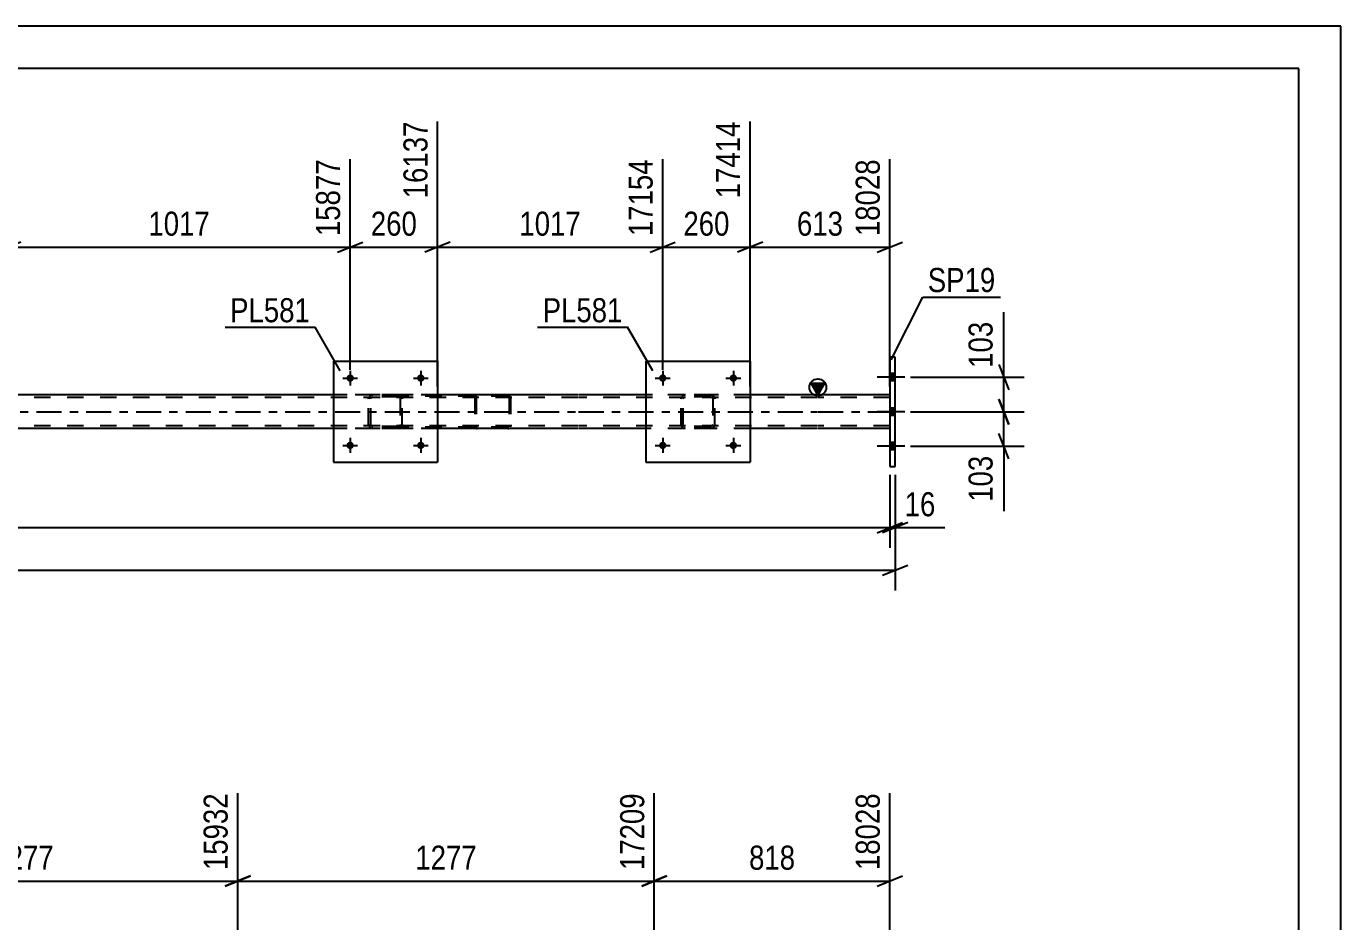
# Model space of a CAD drawing. Header units: millimetres. Extents: x 0 to 841, y 0 to 594.
# Drawn here: x 684.6 to 841, y 487.5 to 594 of the extents above; entities that cross this region are included whole.
import ezdxf

# ---------------------------------------------------------------- set-up
doc = ezdxf.new("R2010")
doc.units = ezdxf.units.MM
doc.linetypes.add('DXK_LINE_DOT2', pattern=[3.9198, 1.9599, -1.9599])
doc.linetypes.add('DXK_LINE_DOT3', pattern=[5.9187, 2.979, -0.9799, 0.9799, -0.9799])
doc.styles.add('Arial Narrow', font='ARIALN.TTF', dxfattribs={"height": 0.2})

# ---------------------------------------------------------------- blocks, each defined once
blk = doc.blocks.new('Unknown-815137657-1135')
at = {"color": 5, "linetype": 'Continuous'}
for p, q in [((841, 594), (0, 594)), ((841, 0), (841, 594)), ((836, 589), (5, 589)), ((836, 5), (836, 589))]:
    blk.add_line(p, q, dxfattribs=at)
blk = doc.blocks.new('Bolt-815137657-3127 - 3122')
at = {"linetype": 'Continuous'}
for points in [[(723.61, 552.17, -1), (722.73, 552.17, -1)], [(732.01, 552.17, -1), (731.13, 552.17, -1)]]:
    blk.add_hatch(color=1, dxfattribs=at).paths.add_polyline_path(points)
at = {"color": 1, "linetype": 'Continuous'}
for p, q in [((722.29, 552.17), (724.05, 552.17)), ((723.17, 553.05), (723.17, 551.29)), ((730.69, 552.17), (732.45, 552.17)), ((731.57, 553.05), (731.57, 551.29))]:
    blk.add_line(p, q, dxfattribs=at)
blk = doc.blocks.new('Part-815137657-3189 - 3122')
at = {"color": 2, "linetype": 'Continuous'}
for p, q in [((788.01, 554.67), (787.37, 554.67)), ((787.37, 554.67), (787.37, 541.67)), ((788.01, 541.67), (788.01, 554.67)), ((787.37, 541.67), (788.01, 541.67))]:
    blk.add_line(p, q, dxfattribs=at)
blk = doc.blocks.new('Bolt-815137657-3125 - 3122')
at = {"linetype": 'Continuous'}
for points in [[(760.79, 552.17, -1), (759.91, 552.17, -1)], [(769.19, 552.17, -1), (768.31, 552.17, -1)]]:
    blk.add_hatch(color=1, dxfattribs=at).paths.add_polyline_path(points)
at = {"color": 1, "linetype": 'Continuous'}
for p, q in [((759.47, 552.17), (761.23, 552.17)), ((760.35, 553.05), (760.35, 551.29)), ((767.87, 552.17), (769.63, 552.17)), ((768.75, 553.05), (768.75, 551.29))]:
    blk.add_line(p, q, dxfattribs=at)
blk = doc.blocks.new('Bolt-815137657-3126 - 3122')
at = {"linetype": 'Continuous'}
for points in [[(760.79, 544.17, -1), (759.91, 544.17, -1)], [(769.19, 544.17, -1), (768.31, 544.17, -1)]]:
    blk.add_hatch(color=1, dxfattribs=at).paths.add_polyline_path(points)
at = {"color": 1, "linetype": 'Continuous'}
for p, q in [((759.47, 544.17), (761.23, 544.17)), ((760.35, 545.05), (760.35, 543.29)), ((767.87, 544.17), (769.63, 544.17)), ((768.75, 545.05), (768.75, 543.29))]:
    blk.add_line(p, q, dxfattribs=at)
blk = doc.blocks.new('Bolt-815137657-3128 - 3122')
at = {"linetype": 'Continuous'}
for points in [[(723.61, 544.17, -1), (722.73, 544.17, -1)], [(732.01, 544.17, -1), (731.13, 544.17, -1)]]:
    blk.add_hatch(color=1, dxfattribs=at).paths.add_polyline_path(points)
at = {"color": 1, "linetype": 'Continuous'}
for p, q in [((722.29, 544.17), (724.05, 544.17)), ((723.17, 545.05), (723.17, 543.29)), ((730.69, 544.17), (732.45, 544.17)), ((731.57, 545.05), (731.57, 543.29))]:
    blk.add_line(p, q, dxfattribs=at)
blk = doc.blocks.new('Part-815137657-3221 - 3122')
at = {"color": 2, "linetype": 'Continuous'}
for p, q in [((758.35, 554.17), (758.35, 542.17)), ((758.35, 554.17), (770.75, 554.17)), ((770.75, 554.17), (770.75, 542.17)), ((758.35, 542.17), (770.75, 542.17))]:
    blk.add_line(p, q, dxfattribs=at)
blk = doc.blocks.new('Part-815137657-3222 - 3122')
at = {"color": 7, "linetype": 'DXK_LINE_DOT2'}
for p, q in [((762.55, 549.69), (762.58, 549.87)), ((762.58, 549.87), (762.55, 549.69)), ((762.55, 546.65), (762.55, 549.69)), ((762.79, 549.69), (762.81, 549.78)), ((762.79, 546.65), (762.79, 549.69)), ((762.81, 549.78), (762.86, 549.86)), ((762.84, 550.13), (763.03, 550.17)), ((763.03, 550.17), (762.84, 550.13)), ((762.86, 549.86), (762.94, 549.91)), ((762.94, 549.91), (763.03, 549.93)), ((766.07, 550.17), (763.03, 550.17)), ((766.07, 549.93), (763.03, 549.93)), ((766.07, 550.17), (766.25, 550.13)), ((766.25, 550.13), (766.07, 550.17)), ((766.07, 549.93), (766.16, 549.91)), ((766.16, 549.91), (766.24, 549.86)), ((766.24, 549.86), (766.29, 549.78)), ((766.29, 549.78), (766.31, 549.69)), ((766.31, 549.69), (766.31, 546.65)), ((766.51, 549.87), (766.55, 549.69)), ((766.55, 549.69), (766.51, 549.87)), ((766.55, 546.65), (766.55, 549.69)), ((762.58, 546.46), (762.55, 546.65)), ((762.55, 546.65), (762.58, 546.46)), ((762.81, 546.55), (762.79, 546.65)), ((762.86, 546.48), (762.81, 546.55)), ((763.03, 546.17), (762.84, 546.2)), ((762.84, 546.2), (763.03, 546.17)), ((762.94, 546.42), (762.86, 546.48)), ((763.03, 546.41), (762.94, 546.42)), ((766.07, 546.41), (763.03, 546.41)), ((766.07, 546.17), (763.03, 546.17)), ((766.16, 546.42), (766.07, 546.41)), ((766.25, 546.2), (766.07, 546.17)), ((766.07, 546.17), (766.25, 546.2)), ((766.24, 546.48), (766.16, 546.42)), ((766.29, 546.55), (766.24, 546.48)), ((766.31, 546.65), (766.29, 546.55)), ((766.55, 546.65), (766.51, 546.46)), ((766.51, 546.46), (766.55, 546.65))]:
    blk.add_line(p, q, dxfattribs=at)
at = {"color": 7, "linetype": 'DXK_LINE_DOT3'}
blk.add_line((764.55, 548.17), (764.55, 548.17), dxfattribs=at)
at = {"color": 7, "linetype": 'DXK_LINE_DOT2'}
for centre, start, end in [((763.03, 549.69), 112.5, 157.5), ((763.03, 549.69), 112.5, 157.5), ((766.07, 549.69), 22.5, 67.5), ((766.07, 549.69), 22.5, 67.5), ((763.03, 546.65), 202.5, 247.5), ((763.03, 546.65), 202.5, 247.5), ((766.07, 546.65), 292.5, 337.5), ((766.07, 546.65), 292.5, 337.5)]:
    blk.add_arc(centre, 0.48, start, end, dxfattribs=at)
blk = doc.blocks.new('Part-815137657-3227 - 3122')
at = {"color": 2, "linetype": 'Continuous'}
for p, q in [((721.17, 554.17), (721.17, 542.17)), ((721.17, 554.17), (733.57, 554.17)), ((733.57, 554.17), (733.57, 542.17)), ((721.17, 542.17), (733.57, 542.17))]:
    blk.add_line(p, q, dxfattribs=at)
blk = doc.blocks.new('Part-815137657-3228 - 3122')
at = {"color": 7, "linetype": 'DXK_LINE_DOT2'}
for p, q in [((725.37, 549.69), (725.4, 549.87)), ((725.4, 549.87), (725.37, 549.69)), ((725.37, 546.65), (725.37, 549.69)), ((725.61, 549.69), (725.63, 549.78)), ((725.61, 546.65), (725.61, 549.69)), ((725.63, 549.78), (725.68, 549.86)), ((725.66, 550.13), (725.85, 550.17)), ((725.85, 550.17), (725.66, 550.13)), ((725.68, 549.86), (725.76, 549.91)), ((725.76, 549.91), (725.85, 549.93)), ((728.89, 550.17), (725.85, 550.17)), ((728.89, 549.93), (725.85, 549.93)), ((728.89, 550.17), (729.07, 550.13)), ((729.07, 550.13), (728.89, 550.17)), ((728.89, 549.93), (728.98, 549.91)), ((728.98, 549.91), (729.06, 549.86)), ((729.06, 549.86), (729.11, 549.78)), ((729.11, 549.78), (729.13, 549.69)), ((729.13, 549.69), (729.13, 546.65)), ((729.33, 549.87), (729.37, 549.69)), ((729.37, 549.69), (729.33, 549.87)), ((729.37, 546.65), (729.37, 549.69)), ((725.4, 546.46), (725.37, 546.65)), ((725.37, 546.65), (725.4, 546.46)), ((725.63, 546.55), (725.61, 546.65)), ((725.68, 546.48), (725.63, 546.55)), ((725.85, 546.17), (725.66, 546.2)), ((725.66, 546.2), (725.85, 546.17)), ((725.76, 546.42), (725.68, 546.48)), ((725.85, 546.41), (725.76, 546.42)), ((728.89, 546.41), (725.85, 546.41)), ((728.89, 546.17), (725.85, 546.17)), ((728.98, 546.42), (728.89, 546.41)), ((729.07, 546.2), (728.89, 546.17)), ((728.89, 546.17), (729.07, 546.2)), ((729.06, 546.48), (728.98, 546.42)), ((729.11, 546.55), (729.06, 546.48)), ((729.13, 546.65), (729.11, 546.55)), ((729.37, 546.65), (729.33, 546.46)), ((729.33, 546.46), (729.37, 546.65))]:
    blk.add_line(p, q, dxfattribs=at)
at = {"color": 7, "linetype": 'DXK_LINE_DOT3'}
blk.add_line((727.37, 548.17), (727.37, 548.17), dxfattribs=at)
at = {"color": 7, "linetype": 'DXK_LINE_DOT2'}
for centre, start, end in [((725.85, 549.69), 112.5, 157.5), ((725.85, 549.69), 112.5, 157.5), ((728.89, 549.69), 22.5, 67.5), ((728.89, 549.69), 22.5, 67.5), ((725.85, 546.65), 202.5, 247.5), ((725.85, 546.65), 202.5, 247.5), ((728.89, 546.65), 292.5, 337.5), ((728.89, 546.65), 292.5, 337.5)]:
    blk.add_arc(centre, 0.48, start, end, dxfattribs=at)
blk = doc.blocks.new('Part-815137657-3253 - 3122')
at = {"color": 7, "linetype": 'DXK_LINE_DOT2'}
for p, q in [((741.91, 550.17), (726.58, 550.17)), ((741.91, 550.01), (726.58, 550.01)), ((738.02, 549.97), (737.99, 549.85)), ((737.99, 549.85), (737.99, 546.49)), ((738.16, 549.85), (738.17, 549.91)), ((738.16, 549.85), (738.16, 546.49)), ((738.17, 549.91), (738.21, 549.96)), ((738.33, 550.17), (738.2, 550.14)), ((738.21, 549.96), (738.27, 549.99)), ((738.27, 549.99), (738.33, 550.01)), ((742.04, 550.14), (741.91, 550.17)), ((741.91, 550.01), (741.97, 549.99)), ((741.97, 549.99), (742, 549.98)), ((742, 549.98), (742.03, 549.96)), ((742.03, 549.96), (742.06, 549.91)), ((742.06, 549.91), (742.08, 549.85)), ((742.08, 549.85), (742.08, 546.49)), ((742.25, 549.85), (742.22, 549.97)), ((742.25, 549.85), (742.25, 546.49)), ((741.91, 546.33), (726.58, 546.33)), ((741.91, 546.17), (726.58, 546.17)), ((737.99, 546.49), (738.02, 546.36)), ((738.17, 546.43), (738.16, 546.49)), ((738.21, 546.37), (738.17, 546.43)), ((738.2, 546.19), (738.33, 546.17)), ((738.27, 546.34), (738.21, 546.37)), ((738.33, 546.33), (738.27, 546.34)), ((741.91, 546.33), (741.97, 546.34)), ((741.91, 546.17), (742.04, 546.19)), ((741.97, 546.34), (742, 546.35)), ((742, 546.35), (742.03, 546.37)), ((742.06, 546.43), (742.03, 546.37)), ((742.08, 546.49), (742.06, 546.43)), ((742.22, 546.36), (742.25, 546.49))]:
    blk.add_line(p, q, dxfattribs=at)
for centre, start, end in [((738.32, 549.83), 110.7583, 155.68), ((741.92, 549.83), 24.32, 69.2417), ((738.32, 546.5), 204.32, 249.2417)]:
    blk.add_arc(centre, 0.331, start, end, dxfattribs=at)
blk = doc.blocks.new('Bolt-815137657-3282 - 3122')
at = {"linetype": 'Continuous'}
for points in [[(788.01, 551.83), (788.01, 552.71), (787.37, 552.71), (787.37, 551.83)], [(788.01, 551.83), (788.01, 552.71), (787.37, 552.71), (787.37, 551.83)], [(788.01, 551.83), (788.01, 552.71), (787.37, 552.71), (787.37, 551.83)], [(788.01, 547.73), (788.01, 548.61), (787.37, 548.61), (787.37, 547.73)], [(788.01, 547.73), (788.01, 548.61), (787.37, 548.61), (787.37, 547.73)], [(788.01, 543.63), (788.01, 544.51), (787.37, 544.51), (787.37, 543.63)], [(788.01, 543.63), (788.01, 544.51), (787.37, 544.51), (787.37, 543.63)], [(788.01, 543.63), (788.01, 544.51), (787.37, 544.51), (787.37, 543.63)]]:
    blk.add_hatch(color=1, dxfattribs=at).paths.add_polyline_path(points)
at = {"color": 1, "linetype": 'Continuous'}
for p, q in [((789.17, 552.27), (785.85, 552.27)), ((789.17, 552.27), (785.85, 552.27)), ((789.17, 552.27), (785.85, 552.27)), ((788.01, 552.71), (787.37, 552.71)), ((788.01, 552.71), (787.37, 552.71)), ((788.01, 552.71), (787.37, 552.71)), ((788.01, 551.83), (787.37, 551.83)), ((788.01, 551.83), (787.37, 551.83)), ((788.01, 551.83), (787.37, 551.83)), ((789.17, 548.17), (785.85, 548.17)), ((789.17, 548.17), (785.85, 548.17)), ((788.01, 548.61), (787.37, 548.61)), ((788.01, 548.61), (787.37, 548.61)), ((788.01, 547.73), (787.37, 547.73)), ((788.01, 547.73), (787.37, 547.73)), ((788.01, 544.51), (787.37, 544.51)), ((788.01, 544.51), (787.37, 544.51)), ((788.01, 544.51), (787.37, 544.51)), ((789.17, 544.07), (785.85, 544.07)), ((789.17, 544.07), (785.85, 544.07)), ((789.17, 544.07), (785.85, 544.07)), ((788.01, 543.63), (787.37, 543.63)), ((788.01, 543.63), (787.37, 543.63)), ((788.01, 543.63), (787.37, 543.63))]:
    blk.add_line(p, q, dxfattribs=at)
blk = doc.blocks.new('Part-815137657-3335 - 3122')
at = {"linetype": 'Continuous'}
blk.add_hatch(color=2, dxfattribs=at).paths.add_polyline_path([(778.8, 550.17), (778, 551.57), (779.6, 551.57)])
at = {"color": 2, "linetype": 'Continuous'}
for p, q in [((778.8, 550.17), (778, 551.57)), ((778, 551.57), (779.6, 551.57)), ((779.6, 551.57), (778.8, 550.17)), ((721.17, 550.17), (682.49, 550.17)), ((750.25, 550.17), (733.57, 550.17)), ((758.35, 550.17), (750.35, 550.17)), ((778.75, 550.17), (770.75, 550.17)), ((787.37, 550.17), (778.85, 550.17)), ((721.17, 546.17), (682.49, 546.17)), ((750.25, 546.17), (733.57, 546.17)), ((758.35, 546.17), (750.35, 546.17)), ((778.75, 546.17), (770.75, 546.17)), ((787.37, 546.17), (778.85, 546.17))]:
    blk.add_line(p, q, dxfattribs=at)
at = {"color": 7, "linetype": 'DXK_LINE_DOT2'}
for p, q in [((750.25, 549.85), (88.07, 549.85)), ((750.25, 550.17), (210.36, 550.17)), ((733.57, 550.17), (721.17, 550.17)), ((778.75, 550.17), (750.35, 550.17)), ((778.75, 549.85), (750.35, 549.85)), ((770.75, 550.17), (758.35, 550.17)), ((787.37, 550.17), (778.85, 550.17)), ((787.37, 549.85), (778.85, 549.85)), ((787.37, 550.17), (787.37, 546.17)), ((750.25, 546.49), (88.07, 546.49)), ((750.25, 546.17), (108.2, 546.17)), ((733.57, 546.17), (721.17, 546.17)), ((778.75, 546.49), (750.35, 546.49)), ((770.75, 546.17), (750.35, 546.17)), ((787.37, 546.49), (778.85, 546.49))]:
    blk.add_line(p, q, dxfattribs=at)
at = {"color": 7, "linetype": 'DXK_LINE_DOT3'}
for p, q in [((88.07, 548.17), (750.25, 548.17)), ((750.35, 548.17), (778.75, 548.17)), ((778.85, 548.17), (787.37, 548.17))]:
    blk.add_line(p, q, dxfattribs=at)
at = {"color": 2, "linetype": 'Continuous'}
blk.add_circle((778.8, 551.07), 1, dxfattribs=at)
blk = doc.blocks.new('StraightDimension-815137657-4068 - 3122')
at = {"color": 7, "linetype": 'Continuous'}
for p, q in [((800.34, 549.67), (801.54, 546.67)), ((789.82, 548.17), (803.34, 548.17)), ((800.94, 544.07), (800.94, 548.17)), ((801.54, 542.57), (800.34, 545.57)), ((789.82, 544.07), (803.34, 544.07))]:
    blk.add_line(p, q, dxfattribs=at)
at = {"color": 0}
blk.add_wipeout([(800.19, 543.54), (795.99, 543.54), (795.99, 536.86), (800.19, 536.86)], dxfattribs=at)
at = {"color": 7, "linetype": 'Continuous'}
blk.add_line((800.94, 544.07), (800.94, 536.33), dxfattribs=at)
blk.add_line((800.94, 544.07), (800.94, 536.33), dxfattribs=at)
at = {"color": 3, "style": 'Arial Narrow'}
blk.add_text('103', height=2.863, rotation=90.0002, dxfattribs=at).set_placement((799.59, 537.46))
blk = doc.blocks.new('StraightDimension-815137657-14463 - 3122')
at = {"color": 7, "linetype": 'Continuous'}
for p, q in [((733.57, 551.17), (733.57, 582.69)), ((760.35, 553.17), (760.35, 578.19)), ((735.07, 568.35), (732.07, 567.15)), ((733.57, 567.75), (760.35, 567.75)), ((758.85, 567.15), (761.85, 568.35))]:
    blk.add_line(p, q, dxfattribs=at)
at = {"color": 0, "linetype": 'Continuous'}
blk.add_wipeout([(759.75, 578.79), (755.55, 578.79), (755.55, 568.45), (759.75, 568.45)], dxfattribs=at)
at = {"color": 0}
blk.add_wipeout([(751.21, 568.5), (751.21, 572.7), (742.7, 572.7), (742.7, 568.5)], dxfattribs=at)
at = {"color": 3, "linetype": 'Continuous', "style": 'Arial Narrow'}
blk.add_text('17154', height=2.863, rotation=90.0002, dxfattribs=at).set_placement((759.15, 569.05))
at = {"color": 3, "style": 'Arial Narrow'}
blk.add_text('1017', height=2.863, dxfattribs=at).set_placement((743.3, 569.1))
blk = doc.blocks.new('StraightDimension-815137657-4078 - 3122')
at = {"color": 7, "linetype": 'Continuous'}
for p, q in [((800.34, 553.77), (801.54, 550.77)), ((789.82, 552.27), (803.34, 552.27)), ((800.94, 548.17), (800.94, 552.27)), ((801.54, 546.67), (800.34, 549.67)), ((789.82, 548.17), (803.34, 548.17))]:
    blk.add_line(p, q, dxfattribs=at)
at = {"color": 0}
blk.add_wipeout([(800.19, 559.48), (795.99, 559.48), (795.99, 552.79), (800.19, 552.79)], dxfattribs=at)
at = {"color": 7, "linetype": 'Continuous'}
blk.add_line((800.94, 552.27), (800.94, 560), dxfattribs=at)
blk.add_line((800.94, 552.27), (800.94, 560), dxfattribs=at)
at = {"color": 3, "style": 'Arial Narrow'}
blk.add_text('103', height=2.863, rotation=90.0002, dxfattribs=at).set_placement((799.59, 553.39))
blk = doc.blocks.new('StraightDimension-815137657-3479 - 3122')
at = {"color": 7, "linetype": 'Continuous'}
for p, q in [((788.01, 540.67), (788.01, 526.92)), ((87.43, 529.32), (788.01, 529.32)), ((786.51, 528.72), (789.51, 529.92))]:
    blk.add_line(p, q, dxfattribs=at)
blk = doc.blocks.new('StraightDimension-815137657-4037 - 3122')
at = {"color": 7, "linetype": 'Continuous'}
for p, q in [((787.37, 540.67), (787.37, 531.99)), ((788.01, 540.67), (788.01, 531.99)), ((785.87, 533.79), (788.87, 534.99)), ((789.51, 534.99), (786.51, 533.79)), ((787.37, 534.39), (788.01, 534.39))]:
    blk.add_line(p, q, dxfattribs=at)
at = {"color": 0}
blk.add_wipeout([(793.39, 535.14), (793.39, 539.34), (788.53, 539.34), (788.53, 535.14)], dxfattribs=at)
at = {"color": 7, "linetype": 'Continuous'}
blk.add_line((788.01, 534.39), (793.91, 534.39), dxfattribs=at)
blk.add_line((788.01, 534.39), (793.91, 534.39), dxfattribs=at)
at = {"color": 3, "style": 'Arial Narrow'}
blk.add_text('16', height=2.863, dxfattribs=at).set_placement((789.13, 535.74))
blk = doc.blocks.new('StraightDimension-815137657-4047 - 3122')
at = {"color": 7, "linetype": 'Continuous'}
for p, q in [((787.37, 540.67), (787.37, 531.99)), ((785.87, 533.79), (788.87, 534.99)), ((88.07, 534.39), (787.37, 534.39))]:
    blk.add_line(p, q, dxfattribs=at)
blk = doc.blocks.new('StraightDimension-815137657-14461 - 3122')
at = {"color": 7, "linetype": 'Continuous'}
for p, q in [((770.75, 551.17), (770.75, 582.69)), ((787.37, 551.17), (787.37, 578.19)), ((772.25, 568.35), (769.25, 567.15)), ((770.75, 567.75), (787.37, 567.75)), ((785.87, 567.15), (788.87, 568.35))]:
    blk.add_line(p, q, dxfattribs=at)
at = {"color": 0}
blk.add_wipeout([(782.4, 568.5), (782.4, 572.7), (775.72, 572.7), (775.72, 568.5)], dxfattribs=at)
at = {"color": 3, "style": 'Arial Narrow'}
blk.add_text('613', height=2.863, dxfattribs=at).set_placement((776.32, 569.1))
at = {"color": 0, "linetype": 'Continuous'}
blk.add_wipeout([(786.77, 578.79), (782.57, 578.79), (782.57, 568.45), (786.77, 568.45)], dxfattribs=at)
at = {"color": 3, "linetype": 'Continuous', "style": 'Arial Narrow'}
blk.add_text('18028', height=2.863, rotation=90.0002, dxfattribs=at).set_placement((786.17, 569.05))
blk = doc.blocks.new('StraightDimension-815137657-14462 - 3122')
at = {"color": 7, "linetype": 'Continuous'}
for p, q in [((770.75, 551.17), (770.75, 582.69)), ((760.35, 553.17), (760.35, 578.19)), ((758.85, 567.15), (761.85, 568.35)), ((760.35, 567.75), (770.75, 567.75)), ((772.25, 568.35), (769.25, 567.15))]:
    blk.add_line(p, q, dxfattribs=at)
at = {"color": 0}
blk.add_wipeout([(768.89, 568.5), (768.89, 572.7), (762.21, 572.7), (762.21, 568.5)], dxfattribs=at)
at = {"color": 3, "style": 'Arial Narrow'}
blk.add_text('260', height=2.863, dxfattribs=at).set_placement((762.81, 569.1))
at = {"color": 0, "linetype": 'Continuous'}
blk.add_wipeout([(770.15, 583.29), (765.95, 583.29), (765.95, 572.95), (770.15, 572.95)], dxfattribs=at)
at = {"color": 3, "linetype": 'Continuous', "style": 'Arial Narrow'}
blk.add_text('17414', height=2.863, rotation=90.0002, dxfattribs=at).set_placement((769.55, 573.55))
blk = doc.blocks.new('StraightDimension-815137657-14464 - 3122')
at = {"color": 7, "linetype": 'Continuous'}
for p, q in [((733.57, 551.17), (733.57, 582.69)), ((723.17, 553.17), (723.17, 578.19)), ((721.67, 567.15), (724.67, 568.35)), ((723.17, 567.75), (733.57, 567.75)), ((735.07, 568.35), (732.07, 567.15))]:
    blk.add_line(p, q, dxfattribs=at)
at = {"color": 0}
blk.add_wipeout([(731.71, 568.5), (731.71, 572.7), (725.03, 572.7), (725.03, 568.5)], dxfattribs=at)
at = {"color": 3, "style": 'Arial Narrow'}
blk.add_text('260', height=2.863, dxfattribs=at).set_placement((725.63, 569.1))
at = {"color": 0, "linetype": 'Continuous'}
blk.add_wipeout([(732.97, 583.29), (728.77, 583.29), (728.77, 572.95), (732.97, 572.95)], dxfattribs=at)
at = {"color": 3, "linetype": 'Continuous', "style": 'Arial Narrow'}
blk.add_text('16137', height=2.863, rotation=90.0002, dxfattribs=at).set_placement((732.37, 573.55))
blk = doc.blocks.new('StraightDimension-815137657-14465 - 3122')
at = {"color": 7, "linetype": 'Continuous'}
for p, q in [((682.49, 551.17), (682.49, 582.69)), ((723.17, 553.17), (723.17, 578.19)), ((683.99, 568.35), (680.99, 567.15)), ((682.49, 567.75), (723.17, 567.75)), ((721.67, 567.15), (724.67, 568.35))]:
    blk.add_line(p, q, dxfattribs=at)
at = {"color": 0, "linetype": 'Continuous'}
blk.add_wipeout([(722.57, 578.79), (718.37, 578.79), (718.37, 568.45), (722.57, 568.45)], dxfattribs=at)
at = {"color": 0}
blk.add_wipeout([(707.08, 568.5), (707.08, 572.7), (698.57, 572.7), (698.57, 568.5)], dxfattribs=at)
at = {"color": 3, "linetype": 'Continuous', "style": 'Arial Narrow'}
blk.add_text('15877', height=2.863, rotation=90.0002, dxfattribs=at).set_placement((721.97, 569.05))
at = {"color": 3, "style": 'Arial Narrow'}
blk.add_text('1017', height=2.863, dxfattribs=at).set_placement((699.17, 569.1))
blk = doc.blocks.new('StraightDimension-815137657-11716 - 4128')
at = {"color": 7, "linetype": 'Continuous'}
for p, q in [((709.8, 458.47), (709.8, 502.81)), ((759.35, 458.47), (759.35, 502.81)), ((711.3, 492.97), (708.3, 491.77)), ((757.85, 491.77), (760.85, 492.97)), ((709.8, 492.37), (759.35, 492.37))]:
    blk.add_line(p, q, dxfattribs=at)
at = {"color": 0, "linetype": 'Continuous'}
blk.add_wipeout([(758.75, 503.41), (754.55, 503.41), (754.55, 493.07), (758.75, 493.07)], dxfattribs=at)
at = {"color": 0}
blk.add_wipeout([(738.83, 493.12), (738.83, 497.32), (730.32, 497.32), (730.32, 493.12)], dxfattribs=at)
at = {"color": 3, "linetype": 'Continuous', "style": 'Arial Narrow'}
blk.add_text('17209', height=2.863, rotation=90.0002, dxfattribs=at).set_placement((758.15, 493.67))
at = {"color": 3, "style": 'Arial Narrow'}
blk.add_text('1277', height=2.863, dxfattribs=at).set_placement((730.92, 493.72))
blk = doc.blocks.new('StraightDimension-815137657-11715 - 4128')
at = {"color": 7, "linetype": 'Continuous'}
for p, q in [((759.35, 458.47), (759.35, 502.81)), ((787.37, 450.56), (787.37, 502.81)), ((760.85, 492.97), (757.85, 491.77)), ((785.87, 491.77), (788.87, 492.97)), ((759.35, 492.37), (787.37, 492.37))]:
    blk.add_line(p, q, dxfattribs=at)
at = {"color": 0, "linetype": 'Continuous'}
blk.add_wipeout([(786.77, 503.41), (782.57, 503.41), (782.57, 493.07), (786.77, 493.07)], dxfattribs=at)
at = {"color": 0}
blk.add_wipeout([(776.7, 493.12), (776.7, 497.32), (770.02, 497.32), (770.02, 493.12)], dxfattribs=at)
at = {"color": 3, "linetype": 'Continuous', "style": 'Arial Narrow'}
blk.add_text('18028', height=2.863, rotation=90.0002, dxfattribs=at).set_placement((786.17, 493.67))
at = {"color": 3, "style": 'Arial Narrow'}
blk.add_text('818', height=2.863, dxfattribs=at).set_placement((770.62, 493.72))
blk = doc.blocks.new('StraightDimension-815137657-11717 - 4128')
at = {"color": 7, "linetype": 'Continuous'}
for p, q in [((658.71, 458.47), (658.71, 507.31)), ((709.8, 458.47), (709.8, 502.81)), ((660.21, 492.97), (657.21, 491.77)), ((708.3, 491.77), (711.3, 492.97)), ((658.71, 492.37), (709.8, 492.37))]:
    blk.add_line(p, q, dxfattribs=at)
at = {"color": 0, "linetype": 'Continuous'}
blk.add_wipeout([(709.2, 503.41), (705, 503.41), (705, 493.07), (709.2, 493.07)], dxfattribs=at)
at = {"color": 0}
blk.add_wipeout([(688.51, 493.12), (688.51, 497.32), (680, 497.32), (680, 493.12)], dxfattribs=at)
at = {"color": 3, "linetype": 'Continuous', "style": 'Arial Narrow'}
blk.add_text('15932', height=2.863, rotation=90.0002, dxfattribs=at).set_placement((708.6, 493.67))
at = {"color": 3, "style": 'Arial Narrow'}
blk.add_text('1277', height=2.863, dxfattribs=at).set_placement((680.6, 493.72))
blk = doc.blocks.new('StraightDimension-815137657-5678 - 4128')
at = {"color": 7, "linetype": 'Continuous'}
for p, q in [((642.86, 446.56), (642.86, 490.14)), ((722.42, 446.56), (722.42, 485.64)), ((644.36, 475.8), (641.36, 474.6)), ((720.92, 474.6), (723.92, 475.8)), ((642.86, 475.2), (722.42, 475.2))]:
    blk.add_line(p, q, dxfattribs=at)
at = {"color": 0, "linetype": 'Continuous'}
blk.add_wipeout([(721.82, 486.24), (717.62, 486.24), (717.62, 475.9), (721.82, 475.9)], dxfattribs=at)
at = {"color": 0}
blk.add_wipeout([(686.9, 475.95), (686.9, 480.15), (678.38, 480.15), (678.38, 475.95)], dxfattribs=at)
at = {"color": 3, "linetype": 'Continuous', "style": 'Arial Narrow'}
blk.add_text('16248', height=2.863, rotation=90.0002, dxfattribs=at).set_placement((721.22, 476.5))
at = {"color": 3, "style": 'Arial Narrow'}
blk.add_text('1989', height=2.863, dxfattribs=at).set_placement((678.98, 476.55))
blk = doc.blocks.new('Mark-815137657-3217 - 3122')
at = {"color": 0}
blk.add_wipeout([(755.58, 558.81), (755.58, 561.81), (746.07, 561.81), (746.07, 558.81)], dxfattribs=at)
blk.add_wipeout([(755.58, 558.81), (755.58, 561.81), (746.07, 561.81), (746.07, 558.81)], dxfattribs=at)
at = {"color": 30, "linetype": 'Continuous'}
for p in [(745.47, 558.21), (759.18, 553.02)]:
    blk.add_line(p, (756.18, 558.21), dxfattribs=at)
at = {"color": 3, "style": 'Arial Narrow'}
blk.add_text('PL581', height=2.863, dxfattribs=at).set_placement((746.07, 558.81))
blk = doc.blocks.new('Mark-815137657-3223 - 3122')
at = {"color": 0}
blk.add_wipeout([(718.4, 558.81), (718.4, 561.81), (708.89, 561.81), (708.89, 558.81)], dxfattribs=at)
blk.add_wipeout([(718.4, 558.81), (718.4, 561.81), (708.89, 561.81), (708.89, 558.81)], dxfattribs=at)
at = {"color": 30, "linetype": 'Continuous'}
for p in [(708.29, 558.21), (722, 553.02)]:
    blk.add_line(p, (719, 558.21), dxfattribs=at)
at = {"color": 3, "style": 'Arial Narrow'}
blk.add_text('PL581', height=2.863, dxfattribs=at).set_placement((708.89, 558.81))
blk = doc.blocks.new('Mark-815137657-3185 - 3122')
at = {"color": 0}
blk.add_wipeout([(799.92, 562.4), (799.92, 565.4), (791.88, 565.4), (791.88, 562.4)], dxfattribs=at)
blk.add_wipeout([(799.92, 562.4), (799.92, 565.4), (791.88, 565.4), (791.88, 562.4)], dxfattribs=at)
at = {"color": 30, "linetype": 'Continuous'}
for p, q in [((787.52, 554.33), (791.28, 561.8)), ((791.28, 561.8), (800.52, 561.8))]:
    blk.add_line(p, q, dxfattribs=at)
at = {"color": 3, "style": 'Arial Narrow'}
blk.add_text('SP19', height=2.863, dxfattribs=at).set_placement((791.88, 562.4))

msp = doc.modelspace()

# ---------------------------------------------------------------- block references
for name in ['Unknown-815137657-1135', 'Part-815137657-3227 - 3122', 'Part-815137657-3221 - 3122', 'Part-815137657-3189 - 3122', 'Part-815137657-3335 - 3122', 'Bolt-815137657-3127 - 3122', 'Bolt-815137657-3125 - 3122', 'Bolt-815137657-3282 - 3122', 'Part-815137657-3228 - 3122', 'Part-815137657-3253 - 3122', 'Part-815137657-3222 - 3122', 'Bolt-815137657-3128 - 3122', 'Bolt-815137657-3126 - 3122']:
    msp.add_blockref(name, (0, 0))

# ---------------------------------------------------------------- next in the draw order: block references
for name in ['StraightDimension-815137657-14463 - 3122', 'StraightDimension-815137657-14461 - 3122', 'StraightDimension-815137657-4068 - 3122', 'StraightDimension-815137657-11716 - 4128']:
    msp.add_blockref(name, (0, 0))

# ---------------------------------------------------------------- next in the draw order: block references
for name in ['StraightDimension-815137657-14464 - 3122', 'StraightDimension-815137657-14462 - 3122', 'StraightDimension-815137657-4078 - 3122', 'StraightDimension-815137657-3479 - 3122', 'StraightDimension-815137657-11717 - 4128', 'StraightDimension-815137657-11715 - 4128']:
    msp.add_blockref(name, (0, 0))

# ---------------------------------------------------------------- next in the draw order: block references
for name in ['StraightDimension-815137657-14465 - 3122', 'Mark-815137657-3185 - 3122', 'Mark-815137657-3217 - 3122', 'StraightDimension-815137657-4037 - 3122', 'StraightDimension-815137657-5678 - 4128']:
    msp.add_blockref(name, (0, 0))

# ---------------------------------------------------------------- next in the draw order: block references
for name in ['Mark-815137657-3223 - 3122', 'StraightDimension-815137657-4047 - 3122']:
    msp.add_blockref(name, (0, 0))

doc.saveas('drawing.dxf')
